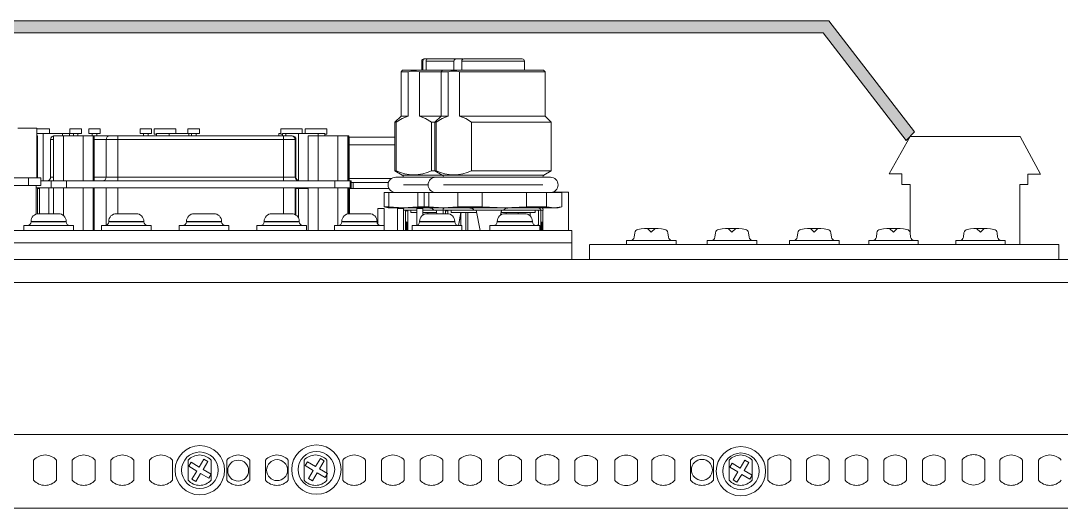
# Model space of a CAD drawing. Extents: x -194 to 239, y -574 to -265.
# Drawn here: x 88.02 to 131.26, y -420.59 to -400.32 of the extents above; entities that cross this region are included whole.
import ezdxf

# ---------------------------------------------------------------- set-up
doc = ezdxf.new("R2010")
doc.units = 0
doc.header["$LTSCALE"] = 0.5
doc.layers.get('0').update_dxf_attribs({"linetype": 'CONTINUOUS'})
doc.layers.add('1', color=7, linetype='CONTINUOUS')

msp = doc.modelspace()

# ---------------------------------------------------------------- hatches: boundary and pattern name
at = {"lineweight": 5}
msp.add_hatch(color=256, dxfattribs=at).paths.add_polyline_path([(75.22968, -400.31622), (75.23143, -405.10805), (75.73143, -405.10805), (75.73775, -400.81622), (121.36954, -400.81622), (124.81432, -405.29054), (125.16794, -404.93705), (121.61036, -400.31622)])

# ---------------------------------------------------------------- linework, layer by layer
at = {"color": 0, "lineweight": 5}
for p, q in [((75.22968, -400.31622), (121.61036, -400.31622)), ((121.61036, -400.31622), (125.16794, -404.93705)), ((75.73775, -400.81622), (121.36954, -400.81622)), ((121.36954, -400.81622), (124.81432, -405.29054)), ((124.97932, -405.13493), (129.55105, -405.13493)), ((124.97932, -407.12019), (124.97964, -409.13261)), ((129.54404, -407.12767), (129.54404, -409.61825))]:
    msp.add_line(p, q, dxfattribs=at)
at = {"color": 7, "linetype": 'Continuous', "lineweight": 5}
for p, q in [((104.73282, -401.99399), (104.67918, -401.99399)), ((104.67918, -401.99399), (104.67918, -402.37549)), ((104.73282, -402.37549), (104.73282, -401.99399)), ((104.821, -401.89862), (104.77626, -401.89862)), ((104.821, -401.89862), (104.94776, -401.89862)), ((106.01232, -401.99399), (104.85959, -401.99399)), ((104.85959, -401.99399), (104.85959, -402.37549)), ((106.13745, -401.89862), (104.94776, -401.89862)), ((106.01232, -402.37549), (106.01232, -401.99399)), ((106.41737, -401.89862), (106.13745, -401.89862)), ((108.95037, -401.99399), (106.34346, -401.99399)), ((106.34346, -401.99399), (106.34346, -402.37549)), ((108.85058, -401.89862), (106.44625, -401.89862)), ((108.95037, -402.37549), (108.95037, -401.99399)), ((103.88439, -402.37549), (103.82081, -402.43908)), ((103.82081, -402.43908), (104.1135, -402.43908)), ((103.82081, -402.43908), (103.82081, -404.28299)), ((103.88439, -402.37549), (105.54867, -402.37549)), ((104.1135, -402.43908), (104.1135, -404.28299)), ((104.58837, -402.43908), (104.58837, -404.28299)), ((104.58837, -402.43908), (105.48509, -402.43908)), ((105.54867, -402.37549), (105.48509, -402.43908)), ((105.48509, -402.43908), (105.77778, -402.43908)), ((105.48509, -402.43908), (105.48509, -404.28299)), ((105.54867, -402.37549), (106.03957, -402.37549)), ((105.77778, -402.43908), (105.77778, -404.28299)), ((106.03957, -402.37549), (109.74516, -402.37549)), ((106.25265, -404.28299), (106.25265, -402.43908)), ((106.25265, -402.43908), (109.80874, -402.43908)), ((109.80874, -402.43908), (109.74516, -402.37549)), ((109.80874, -404.28299), (109.80874, -402.43908)), ((103.82081, -404.28299), (103.56648, -404.53732)), ((103.82081, -404.28299), (104.1135, -404.28299)), ((104.58837, -404.28299), (105.48509, -404.28299)), ((105.48509, -404.28299), (105.23076, -404.53732)), ((105.48509, -404.28299), (105.77778, -404.28299)), ((106.25265, -404.28299), (109.80874, -404.28299)), ((110.06307, -404.53732), (109.80874, -404.28299)), ((87.89248, -404.78595), (88.68727, -404.78595)), ((88.68727, -404.78595), (88.68727, -406.8524)), ((103.56648, -404.53732), (103.61782, -404.53732)), ((103.56648, -404.53732), (103.56648, -406.56082)), ((103.61782, -404.53732), (103.61782, -406.56082)), ((105.08404, -406.56082), (105.08404, -404.53732)), ((105.23076, -404.53732), (105.08404, -404.53732)), ((105.2821, -404.53732), (105.23076, -404.53732)), ((105.23076, -404.53732), (105.23076, -406.56082)), ((105.2821, -404.53732), (105.2821, -406.56082)), ((106.74832, -406.56082), (106.74832, -404.53732)), ((106.74832, -404.53732), (110.06307, -404.53732)), ((110.06307, -406.56082), (110.06307, -404.53732)), ((88.68727, -404.81246), (89.20742, -404.81246)), ((88.68727, -405.00321), (88.94011, -405.00321)), ((88.68727, -405.09859), (88.70761, -405.09859)), ((88.70761, -406.8524), (88.70761, -405.09859)), ((88.94011, -405.00321), (89.75353, -405.00321)), ((88.94011, -405.00321), (88.94011, -406.97429)), ((89.20742, -405.00321), (89.20742, -404.81246)), ((89.37201, -405.09859), (89.78499, -405.09859)), ((89.37201, -406.97429), (89.37201, -405.09859)), ((89.75353, -405.00321), (90.03603, -405.00321)), ((89.75353, -405.00321), (89.75353, -405.09859)), ((89.78499, -405.09859), (90.61096, -405.09859)), ((89.78499, -406.97429), (89.78499, -405.09859)), ((90.03603, -405.00321), (90.03603, -405.09859)), ((90.05777, -404.81246), (90.53465, -404.81246)), ((90.05777, -404.81246), (90.05777, -405.00321)), ((90.53465, -405.00321), (90.05777, -405.00321)), ((90.20084, -405.00321), (90.20084, -405.09859)), ((90.39158, -405.09859), (90.39158, -405.00321)), ((90.53465, -405.00321), (90.53465, -404.81246)), ((90.61096, -405.09859), (91.02395, -405.09859)), ((90.61096, -406.97429), (90.61096, -405.09859)), ((90.83985, -404.81246), (91.31672, -404.81246)), ((90.83985, -404.81246), (90.83985, -405.00321)), ((91.31672, -405.00321), (90.83985, -405.00321)), ((90.98291, -405.00321), (90.98291, -405.09859)), ((91.02395, -405.09859), (91.06082, -405.09859)), ((91.02395, -406.97429), (91.02395, -405.09859)), ((91.06082, -405.09859), (91.72397, -405.09859)), ((91.06082, -406.97429), (91.06082, -405.09859)), ((91.17365, -405.09859), (91.17365, -405.00321)), ((91.31672, -405.00321), (91.31672, -404.81246)), ((91.72397, -405.09859), (92.04188, -405.09859)), ((92.04188, -405.25754), (92.04188, -405.09859)), ((92.04188, -405.09859), (98.94064, -405.09859)), ((92.96988, -404.81246), (93.44675, -404.81246)), ((92.96988, -404.81246), (92.96988, -405.00321)), ((93.44675, -405.00321), (92.96988, -405.00321)), ((93.11294, -405.00321), (93.11294, -405.09859)), ((93.30369, -405.09859), (93.30369, -405.00321)), ((93.44675, -405.00321), (93.44675, -404.81246)), ((93.56285, -404.81246), (94.45302, -404.81246)), ((93.56285, -404.81246), (93.56285, -405.035)), ((93.56285, -405.035), (93.65479, -405.035)), ((93.65479, -405.00321), (94.18571, -405.00321)), ((93.65479, -405.00321), (93.65479, -405.09859)), ((94.18571, -405.00321), (94.9648, -405.00321)), ((94.18571, -405.00321), (94.18571, -405.09859)), ((94.45302, -405.00321), (94.45302, -404.81246)), ((94.9648, -404.81246), (95.44167, -404.81246)), ((94.9648, -404.81246), (94.9648, -405.00321)), ((95.44167, -405.00321), (94.9648, -405.00321)), ((94.99913, -405.00321), (94.99913, -405.09859)), ((95.10786, -405.00321), (95.10786, -405.09859)), ((95.29861, -405.09859), (95.29861, -405.00321)), ((95.44167, -405.00321), (95.44167, -404.81246)), ((98.73775, -405.00321), (98.8227, -405.00321)), ((98.73775, -405.00321), (98.73775, -405.09859)), ((98.8227, -404.81246), (99.71286, -404.81246)), ((98.8227, -404.81246), (98.8227, -405.035)), ((98.8227, -405.035), (98.89849, -405.035)), ((98.89849, -405.00321), (99.02756, -405.00321)), ((98.89849, -405.00321), (98.89849, -405.09859)), ((98.94064, -405.25754), (98.94064, -405.09859)), ((98.94064, -405.09859), (99.25856, -405.09859)), ((99.02756, -405.00321), (99.55848, -405.00321)), ((99.02756, -405.00321), (99.02756, -405.09859)), ((99.25856, -405.09859), (99.2906, -405.09859)), ((99.2906, -405.09859), (99.29544, -405.09859)), ((99.55848, -405.00321), (100.3719, -405.00321)), ((99.55848, -405.00321), (99.55848, -406.96452)), ((99.71286, -405.00321), (99.71286, -404.81246)), ((99.84003, -404.81246), (100.73019, -404.81246)), ((99.84003, -404.81246), (99.84003, -405.00321)), ((99.95858, -405.09859), (100.37157, -405.09859)), ((99.95858, -406.97429), (99.95858, -405.09859)), ((100.37157, -405.09859), (101.19754, -405.09859)), ((100.37157, -406.97429), (100.37157, -405.09859)), ((100.3719, -405.00321), (100.6544, -405.00321)), ((100.3719, -405.00321), (100.3719, -405.09859)), ((100.6544, -405.00321), (100.6544, -405.09859)), ((100.6544, -405.035), (100.73019, -405.035)), ((100.73019, -405.035), (100.73019, -404.81246)), ((101.19754, -405.09859), (101.61052, -405.09859)), ((101.19754, -406.97429), (101.19754, -405.09859)), ((101.61052, -405.09859), (101.6474, -405.09859)), ((101.61052, -406.97429), (101.61052, -405.09859)), ((101.6474, -406.97429), (101.6474, -405.09859)), ((101.6474, -405.16217), (101.65868, -405.16217)), ((101.65868, -405.48008), (101.65868, -405.16217)), ((101.65868, -405.16217), (103.56648, -405.16217)), ((89.25593, -405.25754), (89.24868, -405.25754)), ((89.24868, -405.25754), (89.24868, -406.81533)), ((89.25593, -406.81533), (89.25593, -405.25754)), ((89.37201, -405.25754), (89.25593, -405.25754)), ((91.56501, -405.25754), (91.06082, -405.25754)), ((92.04188, -405.25754), (91.56501, -405.25754)), ((91.56501, -405.25754), (91.56501, -406.81533)), ((92.04188, -406.81533), (92.04188, -405.25754)), ((98.94064, -405.25754), (92.04188, -405.25754)), ((98.94064, -406.81533), (98.94064, -405.25754)), ((99.41752, -405.25754), (98.94064, -405.25754)), ((99.44715, -405.25754), (99.41752, -405.25754)), ((99.41752, -406.81533), (99.41752, -405.25754)), ((99.45439, -405.25754), (99.44715, -405.25754)), ((99.44715, -406.81533), (99.44715, -405.25754)), ((99.45439, -406.81533), (99.45439, -405.25754)), ((101.65868, -405.48008), (101.6474, -405.48008)), ((101.65868, -406.87891), (101.65868, -405.48008)), ((103.56648, -405.48008), (101.65868, -405.48008)), ((88.33661, -406.8524), (72.49336, -406.8524)), ((88.33661, -407.16733), (88.33661, -406.8524)), ((88.33661, -406.8524), (88.84534, -406.8524)), ((88.84534, -407.16733), (88.84534, -406.8524)), ((89.24868, -406.81533), (89.25593, -406.81533)), ((89.25593, -406.81533), (89.37201, -406.81533)), ((91.06082, -406.81533), (91.56501, -406.81533)), ((91.56501, -406.81533), (92.04188, -406.81533)), ((92.04188, -406.81533), (98.94064, -406.81533)), ((92.04188, -406.97429), (92.04188, -406.81533)), ((98.94064, -406.81533), (99.41752, -406.81533)), ((98.94064, -406.97429), (98.94064, -406.81533)), ((99.41752, -406.81533), (99.44715, -406.81533)), ((99.44715, -406.81533), (99.45439, -406.81533)), ((101.6474, -406.87891), (101.65868, -406.87891)), ((101.65868, -406.87891), (103.42311, -406.87891)), ((101.65868, -406.97429), (101.65868, -406.87891)), ((103.56648, -406.56082), (103.61782, -406.56082)), ((103.56648, -406.56082), (103.86849, -406.73519)), ((105.26255, -406.82631), (103.59827, -406.82631)), ((103.86849, -406.73519), (105.53277, -406.73519)), ((105.58047, -406.81779), (103.91619, -406.81779)), ((103.91619, -406.81779), (103.91619, -406.82631)), ((105.08404, -406.56082), (105.23076, -406.56082)), ((105.23076, -406.56082), (105.2821, -406.56082)), ((105.23076, -406.56082), (105.53277, -406.73519)), ((110.03128, -406.82631), (105.26255, -406.82631)), ((105.53277, -406.73519), (109.00585, -406.73519)), ((108.9752, -406.81779), (105.58047, -406.81779)), ((105.58047, -406.81779), (105.58047, -406.82631)), ((106.74832, -406.56082), (110.06307, -406.56082)), ((109.71336, -406.81779), (108.9752, -406.81779)), ((109.00585, -406.73519), (109.76105, -406.73519)), ((109.71336, -406.82631), (109.71336, -406.81779)), ((109.76105, -406.73519), (110.06307, -406.56082)), ((88.33661, -407.16733), (72.49336, -407.16733)), ((88.33661, -407.16733), (88.84534, -407.16733)), ((88.65154, -408.3595), (88.65154, -407.16733)), ((88.65154, -407.26041), (89.27602, -407.26041)), ((88.70761, -408.34526), (88.70761, -407.26041)), ((88.70761, -407.2922), (88.78872, -407.2922)), ((88.78872, -407.26041), (88.78872, -408.34132)), ((88.79838, -407.26041), (88.79838, -408.34132)), ((88.84534, -406.97429), (89.27602, -406.97429)), ((89.17957, -407.26041), (89.17957, -408.34132)), ((89.27602, -406.97429), (89.91185, -406.97429)), ((89.27602, -407.26041), (89.27602, -406.97429)), ((89.91185, -407.26041), (89.27602, -407.26041)), ((89.37201, -408.34132), (89.37201, -407.26041)), ((89.78499, -408.41285), (89.78499, -407.26041)), ((89.91185, -406.97429), (89.91185, -407.26041)), ((89.91185, -406.97429), (101.07068, -406.97429)), ((89.91185, -407.26041), (101.07068, -407.26041)), ((90.61096, -409.04074), (90.61096, -407.26041)), ((91.02395, -409.04074), (91.02395, -407.26041)), ((91.06082, -409.04074), (91.06082, -407.26041)), ((91.56501, -407.26041), (91.56501, -408.82451)), ((92.04188, -407.26041), (92.04188, -408.34132)), ((98.94064, -407.26041), (98.94064, -408.34132)), ((99.41752, -408.37549), (99.41752, -407.26041)), ((99.44715, -407.26041), (99.44715, -408.39252)), ((99.45439, -408.39737), (99.45439, -407.26041)), ((99.45439, -407.2922), (99.95858, -407.2922)), ((99.55848, -407.2922), (99.55848, -408.51705)), ((99.95858, -409.04074), (99.95858, -407.26041)), ((100.37157, -409.04074), (100.37157, -407.26041)), ((101.07068, -407.26041), (101.07068, -406.97429)), ((101.07068, -406.97429), (101.70651, -406.97429)), ((101.70651, -407.26041), (101.07068, -407.26041)), ((101.19754, -408.83409), (101.19754, -407.26041)), ((101.61052, -408.34847), (101.61052, -407.26041)), ((101.6474, -408.34276), (101.6474, -407.26041)), ((101.82795, -407.2922), (101.6474, -407.2922)), ((101.68489, -407.2922), (101.68489, -408.34132)), ((101.70651, -406.97429), (101.74338, -406.97429)), ((101.70651, -406.97429), (101.70651, -407.26041)), ((101.74338, -407.26041), (101.70651, -407.26041)), ((101.74338, -406.97429), (101.74338, -407.26041)), ((101.74338, -407.03787), (101.82795, -407.03787)), ((101.82795, -407.03787), (101.82795, -407.2922)), ((103.29867, -407.03787), (101.82795, -407.03787)), ((101.82795, -407.2922), (103.31689, -407.2922)), ((103.91619, -407.14422), (104.93654, -407.14422)), ((105.58047, -407.14422), (108.9752, -407.14422)), ((108.9752, -407.14422), (109.71336, -407.14422)), ((103.1214, -407.46214), (103.30809, -407.46214)), ((103.1214, -407.46214), (103.1214, -408.05538)), ((103.30809, -408.05538), (103.30809, -407.46214)), ((103.30809, -407.46214), (104.51705, -407.46214)), ((104.51705, -407.46214), (104.51705, -408.05538)), ((104.51705, -407.46214), (104.78597, -407.46214)), ((104.78568, -407.46214), (104.97237, -407.46214)), ((104.78568, -407.46214), (104.78568, -408.05538)), ((104.97237, -408.05538), (104.97237, -407.46214)), ((104.97237, -407.46214), (106.18133, -407.46214)), ((106.18133, -407.46214), (106.18133, -408.05538)), ((106.18133, -407.46214), (107.19004, -407.46214)), ((107.19004, -408.05538), (107.19004, -407.46214)), ((107.19004, -407.46214), (109.04228, -407.46214)), ((109.04228, -407.46214), (109.04228, -408.05538)), ((109.04228, -407.46214), (109.86459, -407.46214)), ((109.86459, -408.05538), (109.86459, -407.46214)), ((109.86459, -407.46214), (110.50787, -407.46214)), ((110.78268, -407.45116), (110.1141, -407.45116)), ((110.50787, -407.46214), (110.50787, -408.05538)), ((110.50787, -407.46214), (110.50815, -407.46214)), ((110.50815, -408.05538), (110.50815, -407.46214)), ((110.78268, -409.04074), (110.78268, -407.45116)), ((102.86022, -408.11878), (103.11456, -408.11878)), ((102.86022, -408.11878), (102.86022, -408.77844)), ((103.11456, -408.83409), (103.11456, -408.11878)), ((103.1214, -408.05538), (103.30809, -408.05538)), ((103.1214, -408.05538), (103.28035, -408.09797)), ((103.28035, -408.09797), (103.91257, -408.09797)), ((103.91257, -408.09797), (103.30809, -408.05538)), ((103.66772, -408.11878), (103.92206, -408.11878)), ((103.66772, -408.11878), (103.66772, -409.04074)), ((104.51705, -408.05538), (103.91257, -408.09797)), ((103.91257, -408.09797), (104.93654, -408.09797)), ((103.97394, -408.09797), (103.91964, -408.12916)), ((103.92206, -409.04074), (103.92206, -408.11878)), ((103.92206, -408.19334), (104.47524, -408.19334)), ((104.09783, -408.22514), (104.00363, -408.22514)), ((104.00363, -409.04074), (104.00363, -408.22514)), ((104.09783, -408.22514), (104.09783, -409.04074)), ((104.2341, -408.19334), (104.2341, -408.28872)), ((104.47524, -408.11878), (104.72956, -408.11878)), ((104.47524, -408.11878), (104.47524, -408.82773)), ((104.51705, -408.05538), (104.78568, -408.05538)), ((104.72956, -408.39585), (104.72956, -408.11878)), ((104.72956, -408.19334), (105.17746, -408.19334)), ((104.78568, -408.05538), (104.97237, -408.05538)), ((104.78568, -408.05538), (104.94464, -408.09797)), ((104.94464, -408.09797), (105.57685, -408.09797)), ((105.57685, -408.09797), (104.97237, -408.05538)), ((105.28488, -408.19334), (105.17746, -408.19334)), ((105.28488, -408.19334), (105.56507, -408.19334)), ((105.31276, -408.34132), (105.28488, -408.19334)), ((105.56507, -408.19334), (106.84174, -408.19334)), ((105.5729, -408.34132), (105.5729, -408.19334)), ((106.18133, -408.05538), (105.57685, -408.09797)), ((105.57685, -408.09797), (108.11616, -408.09797)), ((105.76212, -408.22514), (105.66791, -408.22514)), ((105.66791, -408.34132), (105.66791, -408.22514)), ((105.76212, -408.22514), (105.76212, -408.34255)), ((105.89838, -408.19334), (105.89838, -408.28872)), ((106.18133, -408.05538), (107.19004, -408.05538)), ((106.84174, -408.19334), (106.94915, -408.19334)), ((106.94915, -408.19334), (107.99001, -408.19334)), ((107.10887, -409.04074), (106.94915, -408.19334)), ((108.11616, -408.09797), (107.19004, -408.05538)), ((107.99001, -408.19334), (107.95066, -408.40211)), ((107.96024, -408.39541), (107.99233, -408.22514)), ((107.99001, -408.19334), (108.09743, -408.19334)), ((108.09743, -408.19334), (109.6189, -408.19334)), ((109.04228, -408.05538), (108.11616, -408.09797)), ((108.11616, -408.09797), (110.18623, -408.09797)), ((109.04228, -408.05538), (109.86459, -408.05538)), ((109.39545, -408.28872), (109.39545, -408.19334)), ((109.53171, -408.22514), (109.53171, -408.83409)), ((109.6189, -408.19334), (109.62673, -408.19334)), ((109.62673, -408.19334), (109.72093, -408.19334)), ((109.62673, -408.19334), (109.62673, -409.04074)), ((109.72093, -409.04074), (109.72093, -408.19334)), ((109.72093, -408.19334), (109.72876, -408.19334)), ((110.18623, -408.09797), (109.86459, -408.05538)), ((110.50787, -408.05538), (110.18623, -408.09797)), ((110.18623, -408.09797), (110.34919, -408.09797)), ((110.34919, -408.09797), (110.50815, -408.05538)), ((110.50787, -408.05538), (110.50815, -408.05538)), ((88.43958, -408.65924), (88.91413, -408.65924)), ((88.43958, -408.65924), (88.43958, -408.67513)), ((88.43958, -408.67513), (88.91413, -408.67513)), ((88.7575, -408.34132), (89.02572, -408.34132)), ((88.91413, -408.65924), (89.90199, -408.65924)), ((88.91413, -408.67513), (89.90199, -408.67513)), ((89.02572, -408.34132), (89.58408, -408.34132)), ((89.90199, -408.67513), (89.90199, -408.65924)), ((91.6696, -408.65924), (92.14415, -408.65924)), ((91.6696, -408.65924), (91.6696, -408.67513)), ((91.6696, -408.67513), (92.14415, -408.67513)), ((91.98752, -408.34132), (92.25574, -408.34132)), ((92.14415, -408.65924), (93.13201, -408.65924)), ((92.14415, -408.67513), (93.13201, -408.67513)), ((92.25574, -408.34132), (92.8141, -408.34132)), ((93.13201, -408.67513), (93.13201, -408.65924)), ((94.89962, -408.65924), (95.37417, -408.65924)), ((94.89962, -408.65924), (94.89962, -408.67513)), ((94.89962, -408.67513), (95.37417, -408.67513)), ((95.21754, -408.34132), (95.48576, -408.34132)), ((95.37417, -408.65924), (96.36204, -408.65924)), ((95.37417, -408.67513), (96.36204, -408.67513)), ((95.48576, -408.34132), (96.04412, -408.34132)), ((96.36204, -408.67513), (96.36204, -408.65924)), ((98.12964, -408.65924), (98.60419, -408.65924)), ((98.12964, -408.65924), (98.12964, -408.67513)), ((98.12964, -408.67513), (98.60419, -408.67513)), ((98.44756, -408.34132), (98.71578, -408.34132)), ((98.60419, -408.65924), (99.59206, -408.65924)), ((98.60419, -408.67513), (99.59206, -408.67513)), ((98.71578, -408.34132), (99.27414, -408.34132)), ((99.59206, -408.67513), (99.59206, -408.65924)), ((101.35966, -408.65924), (101.83421, -408.65924)), ((101.35966, -408.65924), (101.35966, -408.67513)), ((101.35966, -408.67513), (101.83421, -408.67513)), ((101.67758, -408.34132), (101.9458, -408.34132)), ((101.83421, -408.65924), (102.82208, -408.65924)), ((101.83421, -408.67513), (102.82208, -408.67513)), ((101.9458, -408.34132), (102.50416, -408.34132)), ((102.82208, -408.67513), (102.82208, -408.65924)), ((104.2341, -408.28872), (104.47524, -408.28872)), ((104.58968, -408.65924), (105.06423, -408.65924)), ((104.58968, -408.65924), (104.58968, -408.67513)), ((104.58968, -408.67513), (105.06423, -408.67513)), ((104.72956, -408.28872), (105.30285, -408.28872)), ((104.9076, -408.34132), (105.17582, -408.34132)), ((104.93654, -408.28872), (104.93654, -408.34132)), ((105.06423, -408.65924), (106.0521, -408.65924)), ((105.06423, -408.67513), (106.0521, -408.67513)), ((105.17582, -408.34132), (105.73418, -408.34132)), ((105.89838, -408.28872), (106.96714, -408.28872)), ((106.0521, -408.67513), (106.0521, -408.65924)), ((106.30775, -408.28872), (106.20499, -408.83397)), ((106.21328, -408.83409), (106.31606, -408.28872)), ((106.30623, -408.83409), (106.30623, -408.34086)), ((106.52007, -408.28872), (106.52007, -409.04074)), ((106.60082, -408.28872), (106.60082, -409.04074)), ((107.8197, -408.65924), (108.29425, -408.65924)), ((107.8197, -408.65924), (107.8197, -408.67513)), ((107.8197, -408.67513), (108.29425, -408.67513)), ((107.97052, -408.28872), (109.39545, -408.28872)), ((107.97052, -408.38878), (107.97052, -408.34084)), ((108.13762, -408.34132), (108.40584, -408.34132)), ((108.18435, -408.28872), (108.18435, -408.34132)), ((108.29425, -408.65924), (109.28212, -408.65924)), ((108.29425, -408.67513), (109.28212, -408.67513)), ((108.40584, -408.34132), (108.9642, -408.34132)), ((108.69301, -408.34132), (108.69301, -408.28872)), ((109.19309, -408.28872), (109.19309, -408.43861)), ((109.28212, -408.67513), (109.28212, -408.65924)), ((86.37435, -409.04074), (88.73721, -409.04074)), ((88.13756, -408.83409), (88.80812, -408.83409)), ((88.13756, -408.83409), (88.13756, -409.04074)), ((88.73721, -409.04074), (89.60436, -409.04074)), ((88.80812, -408.83409), (90.20401, -408.83409)), ((89.60436, -409.04074), (91.96723, -409.04074)), ((90.20401, -409.04074), (90.20401, -408.83409)), ((91.36758, -408.83409), (92.03814, -408.83409)), ((91.36758, -408.83409), (91.36758, -409.04074)), ((91.96723, -409.04074), (92.84271, -409.04074)), ((92.03814, -408.83409), (93.43403, -408.83409)), ((92.83438, -409.04074), (95.19725, -409.04074)), ((93.43403, -409.04074), (93.43403, -408.83409)), ((94.5976, -408.83409), (95.26816, -408.83409)), ((94.5976, -408.83409), (94.5976, -409.04074)), ((95.19725, -409.04074), (96.0644, -409.04074)), ((95.26816, -408.83409), (96.66405, -408.83409)), ((96.0644, -409.04074), (98.42727, -409.04074)), ((96.66405, -409.04074), (96.66405, -408.83409)), ((97.82762, -408.83409), (98.49818, -408.83409)), ((97.82762, -408.83409), (97.82762, -409.04074)), ((98.42727, -409.04074), (99.31006, -409.04074)), ((98.49818, -408.83409), (99.89407, -408.83409)), ((99.29442, -409.04074), (101.65729, -409.04074)), ((99.89407, -409.04074), (99.89407, -408.83409)), ((101.05764, -408.83409), (101.7282, -408.83409)), ((101.05764, -408.83409), (101.05764, -409.04074)), ((101.65868, -409.04074), (102.52445, -409.04074)), ((101.7282, -408.83409), (103.12409, -408.83409)), ((102.52445, -409.04074), (104.88731, -409.04074)), ((103.12409, -409.04074), (103.12409, -408.83409)), ((104.03694, -408.82973), (104.03516, -409.04074)), ((104.06452, -408.82973), (104.03694, -408.82973)), ((104.0663, -409.04074), (104.06452, -408.82973)), ((104.28766, -408.83409), (104.95821, -408.83409)), ((104.28766, -408.83409), (104.28766, -409.04074)), ((104.88731, -409.04074), (105.76212, -409.04074)), ((104.95821, -408.83409), (106.35411, -408.83409)), ((105.75447, -409.04074), (108.11733, -409.04074)), ((106.35411, -409.04074), (106.35411, -408.83409)), ((106.52007, -408.99991), (106.51237, -409.04074)), ((107.51769, -408.83409), (108.18823, -408.83409)), ((107.51769, -408.83409), (107.51769, -409.04074)), ((108.11733, -409.04074), (108.98449, -409.04074)), ((108.18823, -408.83409), (109.58413, -408.83409)), ((108.98449, -409.04074), (110.91619, -409.04074)), ((109.47922, -408.81819), (109.53171, -408.81819)), ((109.47922, -408.83409), (109.47922, -408.81819)), ((109.58413, -409.04074), (109.58413, -408.83409)), ((109.65826, -409.04074), (109.66004, -408.82973)), ((109.68762, -408.82973), (109.66004, -408.82973)), ((109.68762, -408.82973), (109.6894, -409.04074)), ((110.91619, -409.04074), (110.91619, -409.5494))]:
    msp.add_line(p, q, dxfattribs=at)
at = {"lineweight": 5}
for p, q in [((124.81432, -405.29054), (125.16794, -404.93705)), ((127.15489, -405.12476), (127.65601, -405.12476)), ((124.80253, -405.26768), (124.83344, -405.26768)), ((71.62504, -409.5494), (110.91619, -409.5494)), ((110.91619, -409.5494), (110.91619, -410.25222)), ((111.66025, -410.25224), (111.66025, -409.61831)), ((131.16259, -409.61831), (111.6635, -409.61831)), ((131.16259, -410.25228), (131.16259, -409.61831))]:
    msp.add_line(p, q, dxfattribs=at)
at = {"color": 7, "linetype": 'Continuous', "lineweight": 5, "flags": 128}
for points in [[(104.1135, -404.28299), (103.86264, -404.3826), (103.61782, -404.53732)], [(105.08404, -404.53732), (104.84383, -404.38502), (104.58837, -404.28299)], [(105.77778, -404.28299), (105.52692, -404.3826), (105.2821, -404.53732)], [(106.74832, -404.53732), (106.50811, -404.38502), (106.25265, -404.28299)], [(104.93593, -408.09797), (105.10626, -408.12978), (105.13436, -408.14307), (105.16245, -408.16328), (105.17137, -408.17414), (105.1764, -408.1853), (105.17746, -408.19334)], [(105.63823, -408.09797), (105.58283, -408.12978), (105.57547, -408.14307), (105.56856, -408.16328), (105.56647, -408.17414), (105.56531, -408.1853), (105.56507, -408.19334)], [(106.60021, -408.09797), (106.77055, -408.12978), (106.79863, -408.14307), (106.82673, -408.16328), (106.83566, -408.17414), (106.84068, -408.1853), (106.84174, -408.19334)], [(108.35557, -408.09797), (108.17285, -408.12978), (108.14303, -408.14307), (108.11328, -408.16328), (108.10384, -408.17414), (108.09855, -408.1853), (108.09743, -408.19334)], [(109.50203, -408.09797), (109.58832, -408.12978), (109.60075, -408.14307), (109.6127, -408.16328), (109.61641, -408.17414), (109.61846, -408.1853), (109.6189, -408.19334)], [(109.6556, -408.09797), (109.71099, -408.12978), (109.71836, -408.14307), (109.72526, -408.16328), (109.72736, -408.17414), (109.72852, -408.1853), (109.72876, -408.19334)], [(104.03694, -408.82973), (104.03834, -408.77376), (104.04141, -408.72737), (104.04573, -408.69678), (104.05073, -408.68611), (104.05572, -408.69678), (104.06004, -408.72737), (104.06311, -408.77376), (104.06452, -408.82973)], [(109.66004, -408.82973), (109.66145, -408.77376), (109.66452, -408.72737), (109.66884, -408.69678), (109.67383, -408.68611), (109.67882, -408.69678), (109.68314, -408.72737), (109.68621, -408.77376), (109.68762, -408.82973)]]:
    msp.add_lwpolyline(points, dxfattribs=at)
at = {"color": 7, "linetype": 'Continuous', "lineweight": 5}
for centre, radius, start, end in [((104.77455, -401.994), 0.09537, 90, 180), ((104.82418, -401.99001), 0.09145, 91.99186, 182.496759), ((104.9521, -401.99107), 0.09255, 92.686461, 181.808296), ((106.12127, -402.00716), 0.10974, 81.519162, 173.109449), ((106.43884, -401.994), 0.09537, 90, 180), ((108.85499, -401.994), 0.09537, 360, 90), ((104.35093, -403.31614), 0.90864, 74.852046, 105.147954), ((106.01521, -403.31606), 0.90856, 74.850987, 105.149013), ((89.40764, -405.25754), 0.15896, 102.953043, 180), ((89.41422, -405.25655), 0.1583, 105.465308, 180.359195), ((91.72397, -405.25754), 0.15896, 90, 180), ((99.25856, -405.25754), 0.15896, 0, 90), ((99.28939, -405.25635), 0.15777, 359.565597, 89.559505), ((99.29544, -405.25754), 0.15896, 0, 90), ((89.08972, -406.81533), 0.15896, 270, 0), ((89.09816, -406.81652), 0.15778, 270.443677, 0.431222), ((91.40605, -406.81533), 0.15896, 270, 0), ((99.57648, -406.81533), 0.15896, 180, 270), ((99.60491, -406.81654), 0.15776, 179.561923, 269.559711), ((99.61335, -406.81533), 0.15896, 180, 270), ((103.59827, -407.14422), 0.31792, 90, 270), ((104.35093, -404.98181), 1.74089, 245.095302, 294.904698), ((103.82081, -406.81779), 0.09537, 360, 60), ((105.26255, -407.14422), 0.31792, 90, 270), ((106.01521, -404.98181), 1.74089, 245.095302, 294.904698), ((105.48509, -406.81779), 0.09537, 360, 60), ((109.80874, -406.81779), 0.09537, 120, 180), ((110.03128, -407.14422), 0.31792, 270, 90), ((104.03535, -408.22507), 0.03172, 90.105309, 180.12567), ((104.12956, -408.22507), 0.03172, 90.088149, 180.125689), ((105.69963, -408.22507), 0.03172, 90.105309, 180.12567), ((105.79384, -408.22507), 0.03172, 90.088149, 180.125689), ((109.49999, -408.22507), 0.03173, 359.881431, 89.904732), ((88.28063, -408.67513), 0.15896, 270, 0), ((88.7575, -408.65924), 0.31792, 90, 180), ((89.58408, -408.65924), 0.31792, 0, 90), ((90.06095, -408.67513), 0.15896, 180, 270), ((91.51065, -408.67513), 0.15896, 270, 0), ((91.98752, -408.65924), 0.31792, 90, 180), ((92.8141, -408.65924), 0.31792, 0, 90), ((93.29097, -408.67513), 0.15896, 180, 270), ((94.74067, -408.67513), 0.15896, 270, 0), ((95.21754, -408.65924), 0.31792, 90, 180), ((96.04412, -408.65924), 0.31792, 0, 90), ((96.52099, -408.67513), 0.15896, 180, 270), ((97.97069, -408.67513), 0.15896, 270, 0), ((98.44756, -408.65924), 0.31792, 90, 180), ((99.27414, -408.65924), 0.31792, 0, 90), ((99.75101, -408.67513), 0.15896, 180, 270), ((101.20071, -408.67513), 0.15896, 270, 0), ((101.67758, -408.65924), 0.31792, 90, 180), ((102.50416, -408.65924), 0.31792, 0, 90), ((102.98103, -408.67513), 0.15896, 180, 270), ((104.43072, -408.67513), 0.15896, 270, 0), ((104.9076, -408.65924), 0.31792, 90, 180), ((105.73418, -408.65924), 0.31792, 0, 90), ((106.21105, -408.67513), 0.15896, 180, 270), ((107.66074, -408.67513), 0.15896, 270, 0), ((108.13762, -408.65924), 0.31792, 90, 180), ((108.9642, -408.65924), 0.31792, 0, 90), ((109.44107, -408.67513), 0.15896, 180, 270)]:
    msp.add_arc(centre, radius, start, end, dxfattribs=at)
msp.add_ellipse((107.9951, -408.22514), major_axis=(0.00604, 0.03179), ratio=0.08414559, start_param=0.01597466, end_param=1.58677099, dxfattribs=at)
at = {"layer": '1', "lineweight": 5}
for p, q in [((124.97932, -405.13493), (124.11773, -406.68753)), ((129.55105, -405.13493), (130.40563, -406.69501)), ((124.11773, -406.68753), (124.64335, -406.68753)), ((124.64335, -406.68753), (124.64335, -407.12019)), ((129.88001, -406.69501), (129.88001, -407.12767)), ((130.40563, -406.69501), (129.88001, -406.69501)), ((124.64335, -407.12019), (124.97932, -407.12019)), ((129.88001, -407.12767), (129.54404, -407.12767)), ((114.06174, -408.95646), (114.22022, -409.11145)), ((114.37869, -408.95646), (114.22022, -409.11145)), ((117.41694, -408.95646), (117.57541, -409.11145)), ((117.73389, -408.95646), (117.57541, -409.11145)), ((120.83544, -408.95646), (120.99392, -409.11145)), ((121.15239, -408.95646), (120.99392, -409.11145)), ((124.12734, -408.95646), (124.28581, -409.11145)), ((124.44428, -408.95646), (124.28581, -409.11145)), ((127.7457, -408.95646), (127.90418, -409.11145)), ((128.06265, -408.95646), (127.90418, -409.11145)), ((113.19591, -409.61831), (113.19591, -409.45983)), ((113.35711, -409.45983), (113.19591, -409.45983)), ((115.09484, -409.45983), (113.35711, -409.45983)), ((113.51436, -409.32102), (113.53791, -409.13261)), ((114.9376, -409.32102), (114.91404, -409.13261)), ((115.09484, -409.45983), (115.25604, -409.45983)), ((115.25604, -409.45983), (115.25604, -409.61831)), ((116.55111, -409.61831), (116.55111, -409.45983)), ((116.71231, -409.45983), (116.55111, -409.45983)), ((118.45004, -409.45983), (116.71231, -409.45983)), ((116.86956, -409.32102), (116.89311, -409.13261)), ((118.29279, -409.32102), (118.26924, -409.13261)), ((118.45004, -409.45983), (118.61124, -409.45983)), ((118.61124, -409.45983), (118.61124, -409.61831)), ((119.96961, -409.61831), (119.96961, -409.45983)), ((120.13081, -409.45983), (119.96961, -409.45983)), ((121.86855, -409.45983), (120.13081, -409.45983)), ((120.28806, -409.32102), (120.31161, -409.13261)), ((121.7113, -409.32102), (121.68775, -409.13261)), ((121.86855, -409.45983), (122.02975, -409.45983)), ((122.02975, -409.45983), (122.02975, -409.61831)), ((123.2615, -409.61831), (123.2615, -409.45983)), ((123.4227, -409.45983), (123.2615, -409.45983)), ((125.16044, -409.45983), (123.4227, -409.45983)), ((123.57995, -409.32102), (123.6035, -409.13261)), ((125.00319, -409.32102), (124.97964, -409.13261)), ((125.16044, -409.45983), (125.32164, -409.45983)), ((125.32164, -409.45983), (125.32164, -409.61831)), ((127.04107, -409.45983), (126.87987, -409.45983)), ((126.87987, -409.61831), (126.87987, -409.45983)), ((128.77881, -409.45983), (127.04107, -409.45983)), ((127.19832, -409.32102), (127.22187, -409.13261)), ((128.62156, -409.32102), (128.59801, -409.13261)), ((128.77881, -409.45983), (128.94001, -409.45983)), ((128.94001, -409.45983), (128.94001, -409.61831)), ((115.25604, -409.61831), (113.19591, -409.61831)), ((118.61124, -409.61831), (116.55111, -409.61831)), ((122.02975, -409.61831), (119.96961, -409.61831)), ((125.32164, -409.61831), (123.2615, -409.61831)), ((128.94001, -409.61831), (126.87987, -409.61831)), ((62.96094, -410.25224), (131.10318, -410.25222)), ((82.5727, -410.25224), (127.8759, -410.25224)), ((129.75032, -410.25228), (198.12594, -410.25225)), ((166.86611, -410.25223), (130.72925, -410.25223)), ((130.81481, -410.25224), (197.89257, -410.25222)), ((198.94809, -411.20088), (62.18247, -411.20088)), ((130.55809, -417.52514), (62.18247, -417.52514)), ((198.12594, -417.52514), (129.75032, -417.52514)), ((88.54855, -418.59303), (88.54855, -419.42965)), ((89.49719, -418.59303), (89.49719, -419.42965)), ((90.15491, -418.59303), (90.15491, -419.42965)), ((91.10355, -418.59303), (91.10355, -419.42965)), ((91.76128, -418.59303), (91.76128, -419.42965)), ((92.70992, -418.59303), (92.70992, -419.42965)), ((93.36764, -418.59303), (93.36764, -419.42965)), ((94.31628, -418.59303), (94.31628, -419.42965)), ((94.974, -418.59303), (94.974, -419.42965)), ((95.62391, -418.54895), (95.4256, -418.88169)), ((95.78689, -418.64608), (95.62391, -418.54895)), ((95.92264, -418.59303), (95.92264, -419.42965)), ((96.58037, -418.59303), (96.58037, -419.42965)), ((97.52901, -418.59303), (97.52901, -419.42965)), ((98.18673, -418.59303), (98.18673, -419.42965)), ((99.13537, -418.59303), (99.13537, -419.42965)), ((99.7931, -418.59303), (99.7931, -419.42965)), ((100.46861, -418.52387), (100.27029, -418.85662)), ((100.43327, -418.95375), (100.63159, -418.62101)), ((100.63159, -418.62101), (100.46861, -418.52387)), ((100.74174, -418.59303), (100.74174, -419.42965)), ((101.39946, -418.59303), (101.39946, -419.42965)), ((102.3481, -418.59303), (102.3481, -419.42965)), ((103.00582, -418.59303), (103.00582, -419.42965)), ((103.95446, -418.59303), (103.95446, -419.42965)), ((104.61219, -418.59303), (104.61219, -419.42965)), ((105.56083, -418.59303), (105.56083, -419.42965)), ((106.21855, -418.59303), (106.21855, -419.42965)), ((107.16719, -418.59303), (107.16719, -419.42965)), ((107.87768, -418.59642), (107.87768, -419.43304)), ((108.82632, -418.59642), (108.82632, -419.43304)), ((109.42779, -419.41436), (109.42779, -418.57773)), ((110.37643, -419.41436), (110.37643, -418.57773)), ((110.37643, -419.41436), (110.37643, -418.57773)), ((111.04113, -418.60832), (111.04113, -419.44494)), ((111.98977, -418.60832), (111.98977, -419.44494)), ((112.70472, -418.59642), (112.70472, -419.43304)), ((113.65336, -418.59642), (113.65336, -419.43304)), ((114.25037, -418.59303), (114.25037, -419.42965)), ((115.19901, -418.59303), (115.19901, -419.42965)), ((115.85673, -418.59303), (115.85673, -419.42965)), ((116.80537, -418.59303), (116.80537, -419.42965)), ((117.4631, -418.59303), (117.4631, -419.42965)), ((118.11518, -418.59041), (117.91686, -418.92315)), ((118.27815, -418.68754), (118.11518, -418.59041)), ((118.41174, -418.59303), (118.41174, -419.42965)), ((119.06946, -418.59303), (119.06946, -419.42965)), ((120.0181, -418.59303), (120.0181, -419.42965)), ((120.67582, -418.59303), (120.67582, -419.42965)), ((121.62446, -418.59303), (121.62446, -419.42965)), ((122.28219, -418.59303), (122.28219, -419.42965)), ((123.23083, -418.59303), (123.23083, -419.42965)), ((123.88855, -418.59303), (123.88855, -419.42965)), ((124.83719, -418.59303), (124.83719, -419.42965)), ((125.49492, -418.59303), (125.49492, -419.42965)), ((126.44356, -418.59303), (126.44356, -419.42965)), ((127.14612, -418.57647), (127.14612, -419.41309)), ((128.09476, -418.57647), (128.09476, -419.41309)), ((128.70764, -418.59303), (128.70764, -419.42965)), ((129.65628, -418.59303), (129.65628, -419.42965)), ((130.31401, -418.59303), (130.31401, -419.42965)), ((95.09285, -418.68337), (94.99572, -418.84635)), ((94.99572, -418.84635), (95.32846, -419.04467)), ((95.4256, -418.88169), (95.09285, -418.68337)), ((95.32846, -419.04467), (95.13014, -419.37741)), ((95.58857, -418.97883), (95.78689, -418.64608)), ((95.92132, -419.17714), (95.58857, -418.97883)), ((99.93755, -418.6583), (99.84041, -418.82128)), ((99.84041, -418.82128), (100.17316, -419.0196)), ((100.27029, -418.85662), (99.93755, -418.6583)), ((100.17316, -419.0196), (99.97484, -419.35234)), ((100.76601, -419.15207), (100.43327, -418.95375)), ((117.58411, -418.72484), (117.48698, -418.88781)), ((117.48698, -418.88781), (117.81972, -419.08613)), ((117.91686, -418.92315), (117.58411, -418.72484)), ((118.07984, -419.02029), (118.27815, -418.68754)), ((118.41258, -419.21861), (118.07984, -419.02029)), ((95.13014, -419.37741), (95.29312, -419.47455)), ((95.29312, -419.47455), (95.49144, -419.1418)), ((95.49144, -419.1418), (95.82418, -419.34012)), ((95.82418, -419.34012), (95.92132, -419.17714)), ((99.97484, -419.35234), (100.13782, -419.44948)), ((100.13782, -419.44948), (100.33613, -419.11673)), ((100.33613, -419.11673), (100.66888, -419.31505)), ((100.66888, -419.31505), (100.76601, -419.15207)), ((117.81972, -419.08613), (117.62141, -419.41887)), ((117.62141, -419.41887), (117.78438, -419.51601)), ((117.78438, -419.51601), (117.9827, -419.18327)), ((117.9827, -419.18327), (118.31545, -419.38158)), ((118.31545, -419.38158), (118.41258, -419.21861)), ((130.55809, -420.59241), (62.18247, -420.59241)), ((198.12594, -420.59241), (129.75032, -420.59241))]:
    msp.add_line(p, q, dxfattribs=at)
for centre, radius in [((95.45852, -419.01175), 1.02769), ((100.30321, -418.98668), 1.02769), ((117.94978, -419.05321), 1.02769), ((95.45852, -419.01175), 0.75891), ((97.05041, -419.03055), 0.43645), ((98.66864, -419.00954), 0.43645), ((100.30321, -418.98668), 0.75891), ((116.32888, -418.99741), 0.43645), ((117.94978, -419.05321), 0.75891)]:
    msp.add_circle(centre, radius, dxfattribs=at)
for centre, radius, start, end in [((113.69516, -409.15226), 0.15847, 98.847564, 172.874984), ((114.22598, -412.56242), 3.60969, 81.152436, 98.847564), ((114.7568, -409.15226), 0.15847, 7.125016, 81.152436), ((117.05036, -409.15226), 0.15847, 98.847564, 172.874984), ((117.58118, -412.56242), 3.60969, 81.152436, 98.847564), ((118.11199, -409.15226), 0.15847, 7.125016, 81.152436), ((120.46886, -409.15226), 0.15847, 98.847564, 172.874984), ((120.99968, -412.56242), 3.60969, 81.152436, 98.847564), ((121.5305, -409.15226), 0.15847, 7.125016, 81.152436), ((123.76075, -409.15226), 0.15847, 98.847564, 172.874984), ((124.29157, -412.56242), 3.60969, 81.152436, 98.847564), ((124.82239, -409.15226), 0.15847, 7.125016, 81.152436), ((127.37912, -409.15226), 0.15847, 98.847564, 172.874984), ((127.90994, -412.56242), 3.60969, 81.152436, 98.847564), ((128.44076, -409.15226), 0.15847, 7.125016, 81.152436), ((113.35711, -409.30136), 0.15847, 270, 352.874984), ((115.09484, -409.30136), 0.15847, 187.125016, 270), ((116.71231, -409.30136), 0.15847, 270, 352.874984), ((118.45004, -409.30136), 0.15847, 187.125016, 270), ((120.13081, -409.30136), 0.15847, 270, 352.874984), ((121.86855, -409.30136), 0.15847, 187.125016, 270), ((123.4227, -409.30136), 0.15847, 270, 352.874984), ((125.16044, -409.30136), 0.15847, 187.125016, 270), ((127.04107, -409.30136), 0.15847, 270, 352.874984), ((128.77881, -409.30136), 0.15847, 187.125016, 270), ((89.02287, -419.01134), 0.63243, 41.409622, 138.590378), ((90.62923, -419.01134), 0.63243, 41.409622, 138.590378), ((92.2356, -419.01134), 0.63243, 41.409622, 138.590378), ((93.84196, -419.01134), 0.63243, 41.409622, 138.590378), ((95.44832, -419.01134), 0.63243, 41.409622, 138.590378), ((97.05469, -419.01134), 0.63243, 41.409622, 138.590378), ((98.66105, -419.01134), 0.63243, 41.409622, 138.590378), ((100.26742, -419.01134), 0.63243, 41.409622, 138.590378), ((101.87378, -419.01134), 0.63243, 41.409622, 138.590378), ((103.48014, -419.01134), 0.63243, 41.409622, 138.590378), ((105.08651, -419.01134), 0.63243, 41.409622, 138.590378), ((106.69287, -419.01134), 0.63243, 41.409622, 138.590378), ((108.352, -419.01473), 0.63243, 41.409622, 138.590378), ((109.90211, -418.99604), 0.63243, 41.409622, 138.590378), ((109.90211, -418.99604), 0.63243, 41.409622, 138.590378), ((111.51545, -419.02663), 0.63243, 41.409622, 138.590378), ((113.17904, -419.01473), 0.63243, 41.409622, 138.590378), ((114.72469, -419.01134), 0.63243, 41.409622, 138.590378), ((116.33105, -419.01134), 0.63243, 41.409622, 138.590378), ((117.93742, -419.01134), 0.63243, 41.409622, 138.590378), ((119.54378, -419.01134), 0.63243, 41.409622, 138.590378), ((121.15014, -419.01134), 0.63243, 41.409622, 138.590378), ((122.75651, -419.01134), 0.63243, 41.409622, 138.590378), ((124.36287, -419.01134), 0.63243, 41.409622, 138.590378), ((125.96924, -419.01134), 0.63243, 41.409622, 138.590378), ((127.62044, -418.99478), 0.63243, 41.409622, 138.590378), ((129.18196, -419.01134), 0.63243, 41.409622, 138.590378), ((130.78833, -419.01134), 0.63243, 41.409622, 138.590378), ((89.02287, -419.01134), 0.63243, 221.409622, 318.590378), ((90.62923, -419.01134), 0.63243, 221.409622, 318.590378), ((92.2356, -419.01134), 0.63243, 221.409622, 318.590378), ((93.84196, -419.01134), 0.63243, 221.409622, 318.590378), ((95.44832, -419.01134), 0.63243, 221.409622, 318.590378), ((97.05469, -419.01134), 0.63243, 221.409622, 318.590378), ((98.66105, -419.01134), 0.63243, 221.409622, 318.590378), ((100.26742, -419.01134), 0.63243, 221.409622, 318.590378), ((101.87378, -419.01134), 0.63243, 221.409622, 318.590378), ((103.48014, -419.01134), 0.63243, 221.409622, 318.590378), ((105.08651, -419.01134), 0.63243, 221.409622, 318.590378), ((106.69287, -419.01134), 0.63243, 221.409622, 318.590378), ((108.352, -419.01473), 0.63243, 221.409622, 318.590378), ((109.90211, -418.99604), 0.63243, 221.409622, 318.590378), ((109.90211, -418.99604), 0.63243, 221.409622, 318.590378), ((111.51545, -419.02663), 0.63243, 221.409622, 318.590378), ((113.17904, -419.01473), 0.63243, 221.409622, 318.590378), ((114.72469, -419.01134), 0.63243, 221.409622, 318.590378), ((116.33105, -419.01134), 0.63243, 221.409622, 318.590378), ((117.93742, -419.01134), 0.63243, 221.409622, 318.590378), ((119.54378, -419.01134), 0.63243, 221.409622, 318.590378), ((121.15014, -419.01134), 0.63243, 221.409622, 318.590378), ((122.75651, -419.01134), 0.63243, 221.409622, 318.590378), ((124.36287, -419.01134), 0.63243, 221.409622, 318.590378), ((125.96924, -419.01134), 0.63243, 221.409622, 318.590378), ((127.62044, -418.99478), 0.63243, 221.409622, 318.590378), ((129.18196, -419.01134), 0.63243, 221.409622, 318.590378), ((130.78833, -419.01134), 0.63243, 221.409622, 318.590378)]:
    msp.add_arc(centre, radius, start, end, dxfattribs=at)

doc.saveas('drawing.dxf')
